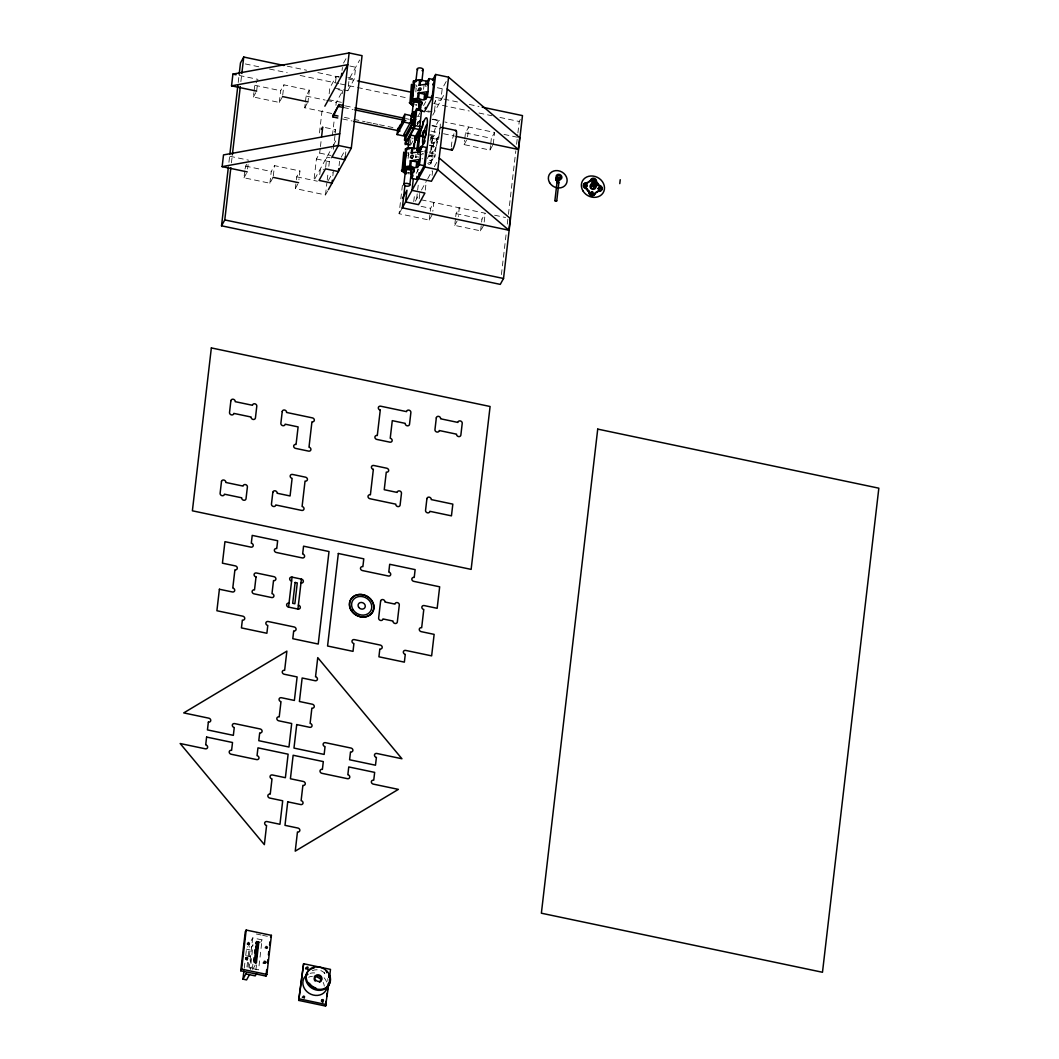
<?xml version="1.0" encoding="UTF-8"?>
<svg xmlns="http://www.w3.org/2000/svg" width="1059" height="1059" viewBox="0 0 1059 1059"><rect width="100%" height="100%" fill="white"/><g stroke="black" fill="none" stroke-linecap="round" stroke-linejoin="round"><path stroke-width="0.75" stroke-dasharray="5 3.75" d="M250.189 956.846L246.588 955.721M228.929 162.279L229.684 155.766M238.209 82.47L238.977 75.957M231.418 162.901L232.159 156.48M240.87 81.636L241.823 73.442M273.129 177.356L269.886 183.233L243.98 177.793L244.841 170.459M245 168.99L246.641 163.708M282.541 96.568L279.298 102.445L253.392 97.004L253.895 92.61M254.067 91.14L254.756 85.276L257.35 80.563M247.568 168.977L248.084 164.582M256.635 91.114L257.483 83.793M269.886 183.233L271.25 171.505L274.506 165.628L299.949 170.976L298.916 179.765M279.298 102.445L280.661 90.717L283.905 84.839L309.347 90.174L307.984 101.902M273.301 175.887L274.506 165.628M282.713 95.098L283.905 84.839M327.668 190.991L325.497 194.922L295.329 188.581L296.189 181.248M296.361 179.792L296.692 176.853L299.949 170.976M331.719 113.459L304.74 107.793L305.244 103.398M305.416 101.929L306.104 96.065L309.347 90.174M320.255 148.207L319.686 153.092L316.429 158.969L313.927 180.48L331.891 147.942M319.474 132.918L321.976 111.407L324.147 107.489M320.44 146.579L321.393 138.438M319.752 174.55L320.44 168.685L323.67 169.361M329.164 93.761L329.839 87.897L336.233 76.314L339.462 77.003M325.642 167.375L326.834 157.103L331.679 158.122M335.557 82.178L336.233 76.314M325.497 194.922L326.86 183.194M327.218 180.123L328.105 172.445M328.833 166.303L329.362 161.696L331.957 156.984M332.394 135.631L334.366 118.74M335.928 105.331L336.259 102.405L342.772 90.611L337.927 89.591M342.057 70.397L342.401 67.458M333.373 149.293L335.081 134.639M335.266 133.01L335.65 129.741L322.717 127.027M332.857 175.794L333.373 171.399M342.428 93.549L342.772 90.611M244.258 968.111L245 961.797M245.728 955.496L246.469 949.182L247.912 946.574M339.079 165.694L339.595 161.286M334.869 88.043L347.802 90.756L349.166 79.028L359.663 60.006M246.959 966.96L247.515 962.234M248.243 955.92L249.342 946.455M248.044 967.291L248.6 962.565M249.328 956.251L250.07 949.936L252.955 944.707L250.361 969.462L253.247 964.233M252.691 937.903L249.196 967.873L258.555 969.845L262.05 939.876L252.691 937.903L251.195 940.604M345.247 156.825L346.094 149.504M347.802 90.756L354.302 78.975L355.678 67.246L349.205 65.883M252.333 968.972L252.902 964.153M255.96 969.581L256.503 964.855M432.496 214.183L429.252 220.06L399.084 213.719L402.42 185.1M408.112 158.4L409.237 148.551M415.856 91.934L416.174 88.003A1.602 0.755 6.6 0 1 415.657 87.831M410.283 144.236L410.826 139.536M415.631 157.513L415.988 154.349M423.547 89.38L424.037 85.276M413.738 201.634L414.625 193.956M417.484 171.81L417.842 168.778M416.624 198.827L418.596 181.936M419.205 198.788L419.721 194.393M425.255 190.143L426.115 182.81M432.098 175.41L432.615 171.015M446.183 81.53L442.199 88.757L440.822 100.486L435.977 99.467M429.252 220.06L430.1 212.727M430.272 211.257L430.616 208.332L433.859 202.454L432.84 211.244M483.844 224.971L480.601 230.849L454.695 225.408L455.542 218.075M455.714 216.605L456.058 213.68L459.302 207.789L458.282 216.592M492.607 145.348L489.999 150.06L464.094 144.62L464.61 140.212M464.782 138.755L465.47 132.891L468.713 127.001L467.35 138.729M480.601 230.849L481.448 223.515M481.62 222.059L481.964 219.12L485.207 213.243L419.761 199.489M489.999 150.06L490.516 145.665M490.688 144.196L491.376 138.332L494.619 132.454L444.859 121.997M484.188 222.033L485.207 213.243M493.256 144.17L494.619 132.454M501.41 274.599L506.348 232.252M507.287 224.111L508.241 215.97M508.426 214.342L515.826 150.815M516.58 144.302L517.719 134.519M517.904 132.891L519.241 121.494L520.538 119.138M417.656 124.525L418.345 121.573M250.321 962.049L250.665 959.931L250.228 962.075M253.392 97.004L255.987 92.292M243.98 177.793L247.224 171.902M304.74 107.793L307.335 103.08M343.54 63.077L346.743 57.292M295.329 188.581L298.572 182.704M334.34 132.097L335.65 129.741M333.333 145.321L337.331 138.08M328.303 180.573L332.645 172.71M341.21 157.209L345.538 149.345M423.56 105.635L425.731 101.704M418.384 115.683L419.96 112.823M417.021 123.559L418.239 121.348M417.365 124.618L418.226 123.069M412.957 140.926L410.402 145.533M434.084 103.451L435.686 100.552L434.322 112.28L427.849 110.917M432.721 115.179L444.82 93.258M430.113 140.463L432.403 135.023L430.483 153.158C429.888 158.201 428.921 153.859 427.505 158.546M416.24 173.385L418.411 169.453M399.084 213.719L402.341 207.842M415.327 201.184L419.893 192.923M421.482 190.024L426.274 181.341M427.73 178.719L432.059 170.856M434.389 166.66L436.785 162.318M464.094 144.62L466.701 139.907M454.695 225.408L457.289 220.696M260.713 942.298L262.05 939.876M252.797 969.395L255.391 964.696M324.292 972.612L324.292 973.698M429.292 152.906L435.514 154.217L435.461 153.025L434.653 157.288L437.526 136.624L436.493 140.437L437.486 137.273L429.702 135.631M430.947 163.907C433.383 150.96 431.45 168.778 427.77 163.245M429.676 145.109L432.8 145.771L432.972 146.936L433.859 142.661L430.828 162.715L427.717 162.053M426.221 86.547L425.533 86.428M418.331 154.31L417.643 154.177M437.341 87.738L442.199 88.757M347.842 77.611L354.302 78.975M287.241 66.174L306.58 70.238M317.859 72.608L338.801 77.016M348.464 79.041L358.141 81.08M435.474 97.322L459.646 102.405M469.309 104.431L478.986 106.469M245.317 63.937L261.441 67.326M269.489 69.02L287.214 72.74M300.107 75.441L338.774 83.568M340.389 83.913L408.059 98.13M433.846 103.544L469.283 110.996M478.959 113.022L491.853 115.735M499.901 117.43L519.241 121.494M426.062 111.447L429.292 112.135M239.188 75.441L257.999 79.385M432.827 119.124L439.286 120.474M414.691 115.656L419.457 116.649M432.151 119.323L440.094 120.991M504.018 134.427L518.129 137.392M328.475 99.625L341.408 102.339M254.756 85.276L280.661 90.717M306.104 96.065L325.153 100.062M326.741 100.406L336.259 102.405M345.366 105.9L353.349 107.568M405.597 118.555L409.211 119.31M432.032 125.412L441.603 127.424M432.085 125.875L440.028 127.543L438.651 139.272L430.722 137.604M465.47 132.891L491.376 138.332M343.553 107.515L353.124 109.527M430.934 131.078L438.77 132.732M443.496 133.725L454.629 136.055M429.65 134.44L437.433 136.082M344.387 117.364L352.369 119.045M353.958 119.376L365.13 121.719M366.732 122.063L371.524 123.069M373.112 123.4L377.904 124.406M379.493 124.737L395.457 128.099M342.56 118.979L352.144 120.991M430.563 138.001L436.401 139.232L433.872 143.812L430.378 143.071M430.709 141.959L433.819 142.621M429.57 145.427L437.539 147.108M429.451 151.874L432.681 152.549M418.398 150.616L427.254 152.483M422.131 153.595L423.931 153.965M428.591 154.945L434.428 156.176L431.9 160.743L427.24 159.763M417.365 153.767L426.698 155.726M428.26 156.057L434.481 157.367M415.684 156.467L418.914 157.142M415.565 157.314L416.73 157.566M422.025 158.678L422.832 158.85M319.686 153.092L330.99 155.474M316.429 158.969L329.362 161.696M229.79 156.229L248.6 160.187M494.619 215.215L505.593 217.519M245.344 166.064L271.25 171.505M296.692 176.853L317.329 181.195M421.085 206.333L430.616 208.332M456.058 213.68L481.964 219.12M256.318 933.998L261.057 934.991M262.632 935.322L267.358 936.315M246.469 949.182L250.07 949.936M409.078 172.749A5.586 2.634 6.6 0 1 407.847 172.63M409.131 154.23A5.586 2.634 6.6 0 1 407.556 153.74M408.258 155.792A1.602 0.755 6.6 0 1 407.728 155.554M417.021 86.467A5.586 2.634 6.6 0 1 415.816 86.123M415.737 104.867A5.586 2.634 6.6 0 0 416.968 104.987A2.978 1.403 6.6 0 1 415.565 104.907M408.986 152.853A5.586 2.634 6.6 0 1 407.583 152.377M409.145 173.795A5.586 2.634 6.6 0 1 407.556 173.636M409.105 172.538A2.978 1.403 6.6 0 1 407.702 172.405M416.849 85.369A5.586 2.634 6.6 0 1 415.432 84.879M413.089 138.266A2.978 1.403 6.6 0 1 411.686 138.147M451.319 146.949A10.047 1.681 -78.1 0 1 453.993 133.738M310.102 973.367A12.549 10.855 28.9 0 1 314.669 972.943M324.133 977.801A12.549 10.855 28.9 0 1 326.582 982.024M312.299 970.706A10.391 9.002 28.9 0 1 326.768 975.895M327.734 978.622A10.391 9.002 28.9 0 1 327.827 981.216M308.685 977.245A10.391 9.002 28.9 0 1 312.445 976.305M323.167 982.421A10.391 9.002 28.9 0 1 324.253 986.048M436.282 146.063A16.375 2.74 -78.1 0 0 439.551 120.58A16.375 2.74 -78.1 0 0 432.112 142.899A16.375 2.74 -78.1 0 0 436.282 146.063"/><path stroke-width="1.5" d="M416.889 149.782L416.703 149.094M417.723 136.399L417.776 134.943M248.878 945.118L248.296 944.059M419.907 122.076L419.907 120.779M417.723 136.399L418.848 132.441M432.827 84.151L432.827 84.839L433.184 84.204M247.224 171.902L222.152 166.634L223.515 154.905L339.727 133.738M256.635 91.114L231.55 85.845L232.914 74.117L349.139 52.95L362.059 55.664L351.297 148.181L328.383 189.68M482.202 107.144L522.484 115.603L503.528 278.491L500.272 284.381L221.53 225.805L228.36 167.163M229.869 154.137L237.838 85.726M239.162 74.315L240.486 62.918L243.742 57.04L284.024 65.499M221.53 225.805L224.773 219.915L230.849 167.719M232.345 154.879L240.3 86.56M241.823 73.442L243.742 57.04M321.579 136.81L322.717 127.027L321.42 129.383M337.781 117.973L332.989 116.967L333.214 115.021L338.986 104.55L343.778 105.556M341.382 76.261L341.726 73.323M332.989 116.967L338.986 104.55M332.341 180.202L331.997 183.128L319.077 180.414L325.47 168.831L338.39 171.558L338.734 168.619M240.737 970.772L245.291 931.682L246.191 930.054L271.408 935.349L266.855 974.439L265.955 976.067L240.737 970.772L241.637 969.144L246.191 930.054M349.139 52.95L338.364 145.467L331.97 157.05L344.903 159.763L345.247 156.825M249.461 974.677L246.575 979.906L242.974 979.151L243.888 971.262M298.373 605.166A2.237 1.933 28.9 0 1 300.306 607.575A2.237 1.933 28.9 0 1 297.923 609.071L288.564 607.111L292.059 577.142L301.418 579.101A2.237 1.933 28.9 0 1 303.337 581.51A2.237 1.933 28.9 0 1 300.955 583.019M253.71 960.87L254.081 957.654M254.637 952.848L255.007 949.645M256.662 941.597L254.239 962.446L256.384 962.896L258.82 942.047L256.662 941.597L255.762 943.225L257.919 943.675L255.669 962.922M297.923 609.071L301.418 579.101M265.955 976.067L266.709 969.554M267.477 963.041L267.848 959.785M268.417 954.9L268.801 951.644M269.555 945.118L269.939 941.861M397.085 134.559L403.969 122.103L411.858 123.757L404.988 136.214L397.085 134.559L397.813 128.298M398.21 128.668L397.985 130.628L403.982 118.211L401.824 122.129M328.992 982.196L325.576 1006.05L298.704 1000.398L303.615 963.743L330.487 969.395L329.561 977.391M298.704 1000.398L303.615 963.743M403.969 122.103L404.869 114.279L412.772 115.947L413.235 112.029L415.38 112.492C417.127 113.273 410.429 126.828 412.11 122.235M406.1 135.115L403.704 134.612L410.574 122.156L414.175 122.91L413.566 128.126L406.696 140.582L404.538 140.119L404.988 136.214M406.074 174.02A1.602 0.755 6.6 0 1 405.438 173.676L402.023 171.068L403.744 152.152L404.935 152.35L402.804 170.592L403.519 170.737A5.586 2.634 6.6 0 0 406.193 172.26M414.148 113.194L416.849 108.428L414.665 127.477L405.226 144.633L405.796 138.477M413.341 105.926L409.912 103.305L411.461 84.429L413.539 84.733L413.129 88.162M413.685 104.364A5.586 2.634 6.6 0 1 411.408 102.988L410.693 102.829L412.825 84.588M403.519 170.737L404.048 166.184M404.578 161.617L405.12 157.063M411.938 98.421L412.467 93.854M410.296 172.736A5.586 2.634 6.6 0 0 413.473 169.281A5.586 2.634 6.6 0 0 405.24 167.626L403.28 167.097L404.379 166.806L406.497 148.564L411.911 147.77A1.602 0.755 6.6 0 1 412.811 147.823L419.232 149.107L421.283 146.394L426.314 147.453L424.182 165.694L416.611 179.421L411.58 178.362L412.03 174.444M418.967 104.894A5.586 2.634 6.6 0 0 421.151 101.333A5.586 2.634 6.6 0 0 413.129 99.877L411.17 99.347L412.269 99.056L414.387 80.802L419.801 80.007M404.525 167.481L406.643 149.24L405.412 148.816L406.497 148.564M412.414 99.718L414.532 81.477L413.301 81.053L414.387 80.802M405.24 167.626L405.372 166.488M410.574 122.156L411.183 116.94L414.784 117.695M413.129 99.877L413.262 98.739M403.876 184.425L405.729 168.447M407.967 149.266L409.462 136.479M411.925 115.338L413.592 100.949M415.83 81.768L417.312 68.981M404.538 140.119L411.408 127.676L411.858 123.757M404.948 185.365L402.341 207.842L508.929 230.24L510.292 218.511L439.181 157.976M410.27 160.809A1.602 0.755 6.6 0 1 411.17 160.796L417.974 162.12L419.761 159.419L410.283 160.822L409.674 166.025L404.379 166.806M411.316 152.986L411.792 147.783M412.269 99.056L417.564 98.275L418.159 93.06L427.651 91.656L425.744 94.383L419.192 93.099A1.602 0.755 6.6 0 0 418.265 93.007L418.159 93.06M420.727 110.864L424.5 111.658L432.072 97.931L434.19 79.69L429.173 78.631L427.121 81.358L420.701 80.06L420.026 85.263A1.602 0.755 6.6 0 0 419.073 85.236L419.682 80.021M421.283 146.394C418.609 153.025 423.904 173.504 410.693 166.064L411.302 160.862M412.811 147.823L412.203 153.039A1.602 0.755 6.6 0 0 411.289 152.946M427.704 84.032L429.173 78.631C426.499 85.276 431.794 105.741 418.583 98.315L419.192 93.099M413.579 146.46L413.937 143.389M409.793 185.14A2.978 1.403 6.6 0 0 405.518 183.392A2.978 1.403 6.6 0 0 405.187 185.815A2.978 1.403 6.6 0 0 409.793 185.14L411.461 170.751M414.069 148.379L415.366 137.193M418.57 109.646L419.51 101.664M421.919 80.881L423.229 69.695M419.616 109.302L419.92 106.694M413.937 171.187L414.201 168.91M421.813 103.438L421.945 102.299M413.354 178.627L411.991 190.355L424.911 193.069L418.517 204.652L405.597 201.938L406.96 190.21L402.619 198.059M416.836 150.285L418.808 133.355M414.532 138.08L419.735 128.351L421.535 109.977M417.564 150.444L419.51 132.349L419.06 132.865M416.134 167.216L416.73 162.001M417.802 152.88L418.252 148.975M424.024 99.453L424.619 94.238M425.692 85.117L426.142 81.212M416.611 179.421L416.955 176.376M417.921 166.859L418.53 161.643M419.589 152.522L420.052 148.617M425.811 99.096L426.42 93.894M427.479 84.773L427.942 80.855M419.179 172.696L418.49 178.561L431.423 181.274L437.817 169.705L448.579 77.188L435.659 74.474L432.456 80.259M325.576 1006.05L326.132 1001.258M326.702 996.453L327.072 993.263M327.443 990.059L328.184 983.665M328.925 977.258L329.296 974.068M401.983 208.477L424.884 166.991L435.659 74.474M456.217 136.399L518.328 149.451L519.691 137.723L448.579 77.188M554.89 200.641L557.021 182.4L557.961 182.095L558.861 182.625L556.73 200.906L554.89 200.707L556.73 200.813M619.78 183.631L620.23 179.726M414.585 142.475C415.949 137.299 415.935 140.238 418.504 135.089M411.911 123.321L412.229 120.647L411.488 123.4M422.356 134.122C421.561 144.17 426.022 124.088 422.594 133.01M420.78 106.456L420.701 108.375M425.427 107.475L425.321 108.706M412.481 174.298L412.944 175.82L411.58 178.362M425.784 107.621L425.4 108.72M412.083 122.275L413.235 119.349L412.838 123.374M420.397 106.43L420.397 107.634L419.616 107.422M322.889 1002.33L321.367 1000.993M414.771 141.959L415.141 138.689L414.612 139.576M558.848 182.691L557.021 182.505M413.539 124.049L414.148 118.846L411.382 123.599M425.228 152.152L425.188 150.828M431.556 96.104L431.543 97.6M425.228 131.819C427.412 127.887 425.241 139.987 424.235 137.193M412.441 124.552L412.004 125.161L411.819 124.472M417.776 90.531L419.721 90.531M427.902 83.767L428.365 81.649M426.38 96.793L426.764 94.582L426.287 96.806M422.925 134.678L423.203 132.905L422.845 134.692M305.522 968.853L306.726 968.389L307.6 969.475M324.861 106.178L347.776 64.678L231.55 85.845M402.579 118.436L404.869 114.279M398.925 127.358L400.368 124.75M410.945 116.186L413.235 112.029M410.482 120.091L412.772 115.947M413.089 116.636L415.38 112.492M422.673 122.275L423.415 121.375L422.594 126.445L415.207 139.881L416.73 140.212M560.449 177.29L558.49 180.732L556.438 180.308L557.881 177.687L559.933 178.124M586.09 183.313L586.461 182.664A2.237 1.933 28.9 0 0 588.063 182.174A6.698 5.798 28.9 0 1 589.744 181.102A2.237 1.933 28.9 0 0 590.803 179.924A2.978 2.581 28.9 0 1 596.508 181.115A2.237 1.933 28.9 0 0 597.236 182.678A6.698 5.798 28.9 0 1 598.6 184.385A2.237 1.933 28.9 0 0 600.016 185.51A2.978 2.581 28.9 0 1 599.42 190.686L599.063 191.348A2.237 1.933 28.9 0 0 597.448 191.838A6.698 5.798 28.9 0 1 595.767 192.897A2.237 1.933 28.9 0 0 594.721 194.075A2.978 2.581 28.9 0 1 589.003 192.884A2.237 1.933 28.9 0 0 588.274 191.322A6.698 5.798 28.9 0 1 586.911 189.614A2.237 1.933 28.9 0 0 585.495 188.489A2.978 2.581 28.9 0 1 586.09 183.313A2.237 1.933 28.9 0 0 587.705 182.823A6.698 5.798 28.9 0 1 589.386 181.764A2.237 1.933 28.9 0 0 590.432 180.573L590.803 179.924M585.495 188.489L585.852 187.84A2.978 2.581 28.9 0 1 586.461 182.664M586.911 189.614L587.268 188.965A2.237 1.933 28.9 0 0 585.852 187.84M588.274 191.322L588.632 190.66A6.698 5.798 28.9 0 1 587.268 188.965M589.003 192.884L589.36 192.222A2.237 1.933 28.9 0 0 588.632 190.66M599.063 191.348A2.978 2.581 28.9 0 0 599.659 186.159A2.237 1.933 28.9 0 1 598.242 185.034A6.698 5.798 28.9 0 0 596.879 183.339A2.237 1.933 28.9 0 1 596.151 181.777L596.508 181.115M594.721 194.075L595.079 193.426A2.237 1.933 28.9 0 1 596.124 192.235A6.698 5.798 28.9 0 0 597.806 191.176A2.237 1.933 28.9 0 1 599.42 190.686M255.881 947.368L258.82 942.047M242.974 979.151L246.218 973.274M270.508 936.977L271.408 935.349M256.556 973.473L255.219 975.895L245.86 973.923M428.286 81.556L427.796 83.78M413.817 119.19L415.697 119.588M418.874 162.345L418.398 164.569L418.94 162.398M263.188 963.015L264.935 963.134M302.344 997.287C307.904 997.962 300.981 993.713 304.264 998.147M326.688 972.639L326.913 971.355L325.709 970.799M410.376 157.328L412.097 158.307M265.24 947.779C270.839 948.56 263.572 944.099 266.802 948.334M247.303 943.953C252.135 945.396 246.932 939.968 248.203 944.085M245.556 958.938L247.144 960.01M222.152 166.634L338.364 145.467L351.297 148.181M419.073 85.236L428.564 83.846L427.571 81.517M411.249 152.986L420.675 151.596M417.564 98.275L417.683 98.249A1.602 0.755 6.6 0 1 418.583 98.302M409.793 166.011L409.727 166.025A1.602 0.755 6.6 0 1 410.693 166.064M414.532 81.477L415.247 81.636M358.141 81.08L411.302 92.252M427.042 96.872L432.072 97.931M410.693 102.829L409.303 102.697L409.912 103.305M416.505 108.918L420.277 109.712M416.822 109.884L421.839 110.943M232.914 74.117L236.051 74.779M354.95 107.912L404.419 118.304M441.603 127.424L455.966 130.442M338.761 106.509L343.553 107.515M354.725 109.858L405.796 120.594M282.541 96.568L307.984 101.902M413.447 125.121L414.704 125.386M414.996 125.531L420.026 126.577M411.408 127.676L413.566 128.126M414.228 128.457L419.258 129.516M333.214 115.021L338.006 116.027M353.732 121.335L400.011 131.051M417.736 135.314L421.23 136.042M440.743 147.783L451.915 150.126M405.253 143.177L407.768 143.706M405.571 144.143L409.343 144.937M406.643 149.24L407.358 149.385M419.152 164.635L424.182 165.694M424.884 166.991L437.817 169.705L508.929 230.24M402.804 170.592L401.44 170.42L402.023 171.068M273.129 177.356L298.572 182.704M224.773 219.915L503.528 278.491M241.637 969.144L266.855 974.439M299.512 998.928L326.397 1004.581M411.739 175.172L412.401 175.331M264.393 962.79C268.999 962.962 262.169 959.123 264.591 962.909M447.216 88.916L518.328 149.451M419.788 79.981A1.602 0.755 6.6 0 1 420.701 80.06M406.06 151.45A5.586 2.634 6.6 0 1 407.265 148.154A5.586 2.634 6.6 0 1 414.493 148.856M406.113 173.305A5.586 2.634 6.6 0 1 404.167 169.003A5.586 2.634 6.6 0 1 412.997 170.009A5.586 2.634 6.6 0 1 410.243 173.769M406.047 171.73A2.978 1.403 6.6 0 1 406.563 169.824A2.978 1.403 6.6 0 1 410.667 170.38A2.978 1.403 6.6 0 1 410.429 172.326M413.5 105.648A5.586 2.634 6.6 0 1 412.136 101.465A5.586 2.634 6.6 0 1 420.741 102.419A5.586 2.634 6.6 0 1 418.623 106.218M413.645 83.687A5.586 2.634 6.6 0 1 414.929 80.722A5.586 2.634 6.6 0 1 421.456 80.974M413.738 104.1A2.978 1.403 6.6 0 1 414.426 102.339A2.978 1.403 6.6 0 1 418.318 102.763A2.978 1.403 6.6 0 1 418.689 104.642M410.455 137.723A2.978 1.403 6.6 0 1 410.19 135.698A2.978 1.403 6.6 0 1 414.373 135.949A2.978 1.403 6.6 0 1 414.638 137.974M417.723 69.841A2.978 1.403 6.6 0 1 418.662 68.001A2.978 1.403 6.6 0 1 422.7 68.756A2.978 1.403 6.6 0 1 422.051 70.635M593.755 188.237A1.483 1.284 28.9 0 1 591.677 188.264A1.483 1.284 28.9 0 1 591.491 186.331M592.378 184.001A2.978 2.581 28.9 0 1 595.767 187.522A2.978 2.581 28.9 0 1 591.319 188.687A2.978 2.581 28.9 0 1 591.359 184.279M595.079 193.426A2.978 2.581 28.9 0 1 589.36 192.222M590.432 180.573A2.978 2.581 28.9 0 1 596.151 181.777M558.583 178.786A1.483 1.284 28.9 0 1 558.278 180.837A1.483 1.284 28.9 0 1 556.16 179.778A1.483 1.284 28.9 0 1 557.59 178.283M559.404 178.362A2.105 1.827 28.9 0 1 558.662 181.063A2.105 1.827 28.9 0 1 555.79 179.606A2.105 1.827 28.9 0 1 557.484 177.382M288.564 607.111A2.237 1.933 28.9 0 1 286.632 604.702A2.237 1.933 28.9 0 1 289.014 603.206M291.596 581.047A2.237 1.933 28.9 0 1 289.676 578.638A2.237 1.933 28.9 0 1 292.059 577.142M425.149 140.807A10.047 1.681 -78.1 0 1 422.872 143.852A10.047 1.681 -78.1 0 1 423.004 136.995M423.732 133.13A10.047 1.681 -78.1 0 1 427.24 124.406M455.383 130.839A10.047 1.681 -78.1 0 1 455.396 141.496A10.047 1.681 -78.1 0 1 451.333 148.79M328.939 975.855A12.549 10.855 28.9 0 1 322.32 989.993A12.549 10.855 28.9 0 1 306.355 981.614A12.549 10.855 28.9 0 1 314.046 968.032M327.152 986.247A12.549 10.855 28.9 0 1 309.082 993.276A12.549 10.855 28.9 0 1 307.944 974.254M315.834 987.981A10.391 9.002 28.9 0 1 309.334 983.202M314.338 976.385A10.391 9.002 28.9 0 1 321.34 979.893M315.238 981.163A3.72 3.217 28.9 0 1 315.516 976.266A3.72 3.217 28.9 0 1 320.824 977.642A3.72 3.217 28.9 0 1 319.434 982.249M419.88 151.199L420.449 149.332L419.88 151.199M245.873 958.011C247.396 961.916 248.997 955.35 245.873 958.011M306.25 967.648C307.944 971.447 309.307 964.881 306.25 967.648M321.592 1000.239C323.273 1004.038 324.676 997.472 321.592 1000.239M585.031 185.749C586.686 189.561 588.155 182.955 585.031 185.749M585.402 185.087C587.427 188.886 588.01 182.148 585.428 185.113M590.816 192.963C593.318 197.146 593.768 188.462 590.829 192.884M591.174 192.314L592.974 193.413L591.187 192.222M592.18 181.235C593.742 185.007 595.37 178.627 592.193 181.155M592.537 180.586C594.086 184.345 595.793 177.991 592.55 180.493M597.964 188.462C598.56 191.851 602.505 187.019 599.01 187.059C597.435 190.686 602.068 186.966 597.964 188.462M211.35 347.921L192.381 510.809L471.136 569.385L490.092 406.497L211.35 347.921M221.49 481.541L220.113 493.269A2.237 1.933 28.9 0 0 222.046 495.678A2.237 1.933 28.9 0 0 224.429 494.182L241.717 497.809A2.237 1.933 28.9 0 0 243.636 500.219A2.237 1.933 28.9 0 0 246.019 498.723L247.396 486.994A2.237 1.933 28.9 0 0 245.463 484.585A2.237 1.933 28.9 0 0 243.08 486.081L225.792 482.454A2.237 1.933 28.9 0 0 223.859 480.045A2.237 1.933 28.9 0 0 221.49 481.541M230.888 400.752L229.525 412.481A2.237 1.933 28.9 0 0 231.444 414.89A2.237 1.933 28.9 0 0 233.827 413.394L251.115 417.021A2.237 1.933 28.9 0 0 253.048 419.43A2.237 1.933 28.9 0 0 255.431 417.921L256.794 406.206A2.237 1.933 28.9 0 0 254.862 403.797A2.237 1.933 28.9 0 0 252.492 405.293L235.204 401.665A2.237 1.933 28.9 0 0 233.271 399.256A2.237 1.933 28.9 0 0 230.888 400.752M219.398 589.241L216.896 610.739L242.802 616.179A2.237 1.933 28.9 0 1 244.735 618.588A2.237 1.933 28.9 0 1 242.352 620.097L241.439 627.908L266.881 633.256L267.795 625.445A2.237 1.933 28.9 0 1 265.862 623.036A2.237 1.933 28.9 0 1 268.245 621.527L294.15 626.968A2.237 1.933 28.9 0 1 296.083 629.377A2.237 1.933 28.9 0 1 293.7 630.886L292.787 638.696L318.23 644.044L329.005 551.527L303.562 546.179L302.649 554.003A2.237 1.933 28.9 0 1 304.582 556.412A2.237 1.933 28.9 0 1 302.199 557.908L276.293 552.467A2.237 1.933 28.9 0 1 274.36 550.058A2.237 1.933 28.9 0 1 276.743 548.562L277.657 540.739L252.214 535.391L251.301 543.214A2.237 1.933 28.9 0 1 253.233 545.623A2.237 1.933 28.9 0 1 250.851 547.119L224.945 541.678L222.43 563.176L235.363 565.89A2.237 1.933 28.9 0 1 237.295 568.299A2.237 1.933 28.9 0 1 234.913 569.808L232.781 588.049A2.237 1.933 28.9 0 1 234.714 590.459A2.237 1.933 28.9 0 1 232.331 591.955L219.398 589.241M206.611 737.064L205.698 744.887A2.237 1.933 28.9 0 1 207.63 747.297A2.237 1.933 28.9 0 1 205.247 748.792L180.162 743.524L264.353 844.645L266.577 825.477A2.237 1.933 28.9 0 1 264.657 823.068A2.237 1.933 28.9 0 1 267.04 821.572L279.96 824.286L282.7 800.776L269.767 798.062A2.237 1.933 28.9 0 1 267.848 795.653A2.237 1.933 28.9 0 1 270.23 794.157L272.004 778.894A2.237 1.933 28.9 0 1 270.071 776.485A2.237 1.933 28.9 0 1 272.454 774.976L285.387 777.703L288.127 754.193L257.959 747.853L257.046 755.676A2.237 1.933 28.9 0 1 258.978 758.085A2.237 1.933 28.9 0 1 256.596 759.581L231.153 754.233A2.237 1.933 28.9 0 1 229.221 751.837A2.237 1.933 28.9 0 1 231.603 750.328L232.517 742.505L206.611 737.064M208.358 722.079L207.445 729.903L233.351 735.343L234.264 727.52A2.237 1.933 28.9 0 1 232.331 725.124A2.237 1.933 28.9 0 1 234.714 723.615L260.157 728.963A2.237 1.933 28.9 0 1 262.089 731.372A2.237 1.933 28.9 0 1 259.707 732.868L258.793 740.691L288.961 747.032L291.688 723.522L278.769 720.808A2.237 1.933 28.9 0 1 276.836 718.399A2.237 1.933 28.9 0 1 279.219 716.903L280.992 701.64A2.237 1.933 28.9 0 1 279.073 699.231A2.237 1.933 28.9 0 1 281.456 697.722L294.376 700.449L297.116 676.939L284.183 674.226A2.237 1.933 28.9 0 1 282.263 671.816A2.237 1.933 28.9 0 1 284.646 670.321L286.87 651.139L183.723 712.906L208.808 718.174A2.237 1.933 28.9 0 1 210.741 720.583A2.237 1.933 28.9 0 1 208.358 722.079M256.026 576.917L254.504 589.942A2.237 1.933 28.9 0 0 252.121 591.438A2.237 1.933 28.9 0 0 254.054 593.847L271.541 597.528A2.237 1.933 28.9 0 0 273.924 596.018A2.237 1.933 28.9 0 0 271.991 593.622L273.513 580.584A2.237 1.933 28.9 0 0 275.896 579.088A2.237 1.933 28.9 0 0 273.963 576.678L256.477 572.998A2.237 1.933 28.9 0 0 254.094 574.507A2.237 1.933 28.9 0 0 256.026 576.917M272.838 492.342L271.461 504.058A2.237 1.933 28.9 0 0 273.394 506.467A2.237 1.933 28.9 0 0 275.777 504.971L301.63 510.398A2.237 1.933 28.9 0 0 304.012 508.902A2.237 1.933 28.9 0 0 302.093 506.493L305.045 481.077A2.237 1.933 28.9 0 0 307.428 479.581A2.237 1.933 28.9 0 0 305.495 477.172L292.575 474.458A2.237 1.933 28.9 0 0 290.192 475.954A2.237 1.933 28.9 0 0 292.112 478.364L290.073 495.956L277.14 493.242A2.237 1.933 28.9 0 0 275.221 490.833A2.237 1.933 28.9 0 0 272.838 492.342M282.237 411.541L280.873 423.269A2.237 1.933 28.9 0 0 282.806 425.678A2.237 1.933 28.9 0 0 285.175 424.182L298.108 426.896L296.057 444.489A2.237 1.933 28.9 0 0 293.674 445.985A2.237 1.933 28.9 0 0 295.607 448.394L308.54 451.108A2.237 1.933 28.9 0 0 310.909 449.612A2.237 1.933 28.9 0 0 308.99 447.202L311.942 421.8A2.237 1.933 28.9 0 0 314.324 420.291A2.237 1.933 28.9 0 0 312.405 417.881L286.552 412.454A2.237 1.933 28.9 0 0 284.619 410.045A2.237 1.933 28.9 0 0 282.237 411.541M295.13 582.463L292.694 603.312L294.852 603.762L297.275 582.913L295.13 582.463M287.73 801.835L284.99 825.345L297.923 828.059A2.237 1.933 28.9 0 1 299.843 830.468A2.237 1.933 28.9 0 1 297.46 831.964L295.236 851.132L398.369 789.379L373.298 784.11A2.237 1.933 28.9 0 1 371.365 781.701A2.237 1.933 28.9 0 1 373.748 780.192L374.661 772.382L348.755 766.941L347.842 774.751A2.237 1.933 28.9 0 1 349.774 777.16A2.237 1.933 28.9 0 1 347.392 778.669L321.949 773.322A2.237 1.933 28.9 0 1 320.017 770.912A2.237 1.933 28.9 0 1 322.399 769.403L323.313 761.593L293.144 755.252L290.418 778.749L303.337 781.476A2.237 1.933 28.9 0 1 305.27 783.872A2.237 1.933 28.9 0 1 302.887 785.381L301.113 800.644A2.237 1.933 28.9 0 1 303.033 803.053A2.237 1.933 28.9 0 1 300.65 804.549L287.73 801.835M296.719 724.581L293.978 748.091L324.147 754.418L325.06 746.608A2.237 1.933 28.9 0 1 323.127 744.199A2.237 1.933 28.9 0 1 325.51 742.69L350.953 748.038A2.237 1.933 28.9 0 1 352.885 750.447A2.237 1.933 28.9 0 1 350.503 751.956L349.589 759.766L375.495 765.207L376.408 757.397A2.237 1.933 28.9 0 1 374.476 754.988A2.237 1.933 28.9 0 1 376.858 753.479L401.943 758.76L317.753 657.626L315.529 676.807A2.237 1.933 28.9 0 1 317.448 679.216A2.237 1.933 28.9 0 1 315.066 680.712L302.146 677.998L299.406 701.495L312.339 704.222A2.237 1.933 28.9 0 1 314.258 706.618A2.237 1.933 28.9 0 1 311.875 708.127L310.102 723.39A2.237 1.933 28.9 0 1 312.034 725.799A2.237 1.933 28.9 0 1 309.652 727.295L296.719 724.581M338.337 553.486L327.575 646.016L353.018 651.351L353.918 643.541A2.237 1.933 28.9 0 1 351.998 641.132A2.237 1.933 28.9 0 1 354.381 639.623L380.287 645.077A2.237 1.933 28.9 0 1 382.206 647.486A2.237 1.933 28.9 0 1 379.824 648.982L378.923 656.805L404.366 662.14L405.279 654.33A2.237 1.933 28.9 0 1 403.347 651.92A2.237 1.933 28.9 0 1 405.729 650.425L431.635 655.865L434.137 634.367L421.204 631.641A2.237 1.933 28.9 0 1 419.285 629.231A2.237 1.933 28.9 0 1 421.667 627.735L423.785 609.494A2.237 1.933 28.9 0 1 421.866 607.085A2.237 1.933 28.9 0 1 424.249 605.589L437.168 608.303L439.67 586.805L413.765 581.351A2.237 1.933 28.9 0 1 411.845 578.942A2.237 1.933 28.9 0 1 414.228 577.446L415.128 569.623L389.686 564.288L388.785 572.098A2.237 1.933 28.9 0 1 390.705 574.507A2.237 1.933 28.9 0 1 388.322 576.003L362.416 570.563A2.237 1.933 28.9 0 1 360.497 568.154A2.237 1.933 28.9 0 1 362.88 566.658L363.78 558.834L338.337 553.486M373.35 469.402L370.398 494.818A2.237 1.933 28.9 0 0 368.016 496.314A2.237 1.933 28.9 0 0 369.948 498.723L395.801 504.163A2.237 1.933 28.9 0 0 397.721 506.559A2.237 1.933 28.9 0 0 400.103 505.064L401.467 493.335A2.237 1.933 28.9 0 0 399.547 490.926A2.237 1.933 28.9 0 0 397.165 492.435L384.232 489.708L386.283 472.129A2.237 1.933 28.9 0 0 388.666 470.62A2.237 1.933 28.9 0 0 386.734 468.21L373.814 465.497A2.237 1.933 28.9 0 0 371.431 466.993A2.237 1.933 28.9 0 0 373.35 469.402M380.26 410.111L377.295 435.527A2.237 1.933 28.9 0 0 374.912 437.023A2.237 1.933 28.9 0 0 376.845 439.432L389.778 442.146A2.237 1.933 28.9 0 0 392.161 440.65A2.237 1.933 28.9 0 0 390.228 438.241L392.28 420.648L405.2 423.362A2.237 1.933 28.9 0 0 407.133 425.771A2.237 1.933 28.9 0 0 409.515 424.275L410.879 412.547A2.237 1.933 28.9 0 0 408.946 410.137A2.237 1.933 28.9 0 0 406.563 411.633L380.711 406.206A2.237 1.933 28.9 0 0 378.328 407.715A2.237 1.933 28.9 0 0 380.26 410.111M380.618 601.088L378.645 618.032A2.237 1.933 28.9 0 0 380.578 620.442A2.237 1.933 28.9 0 0 382.961 618.933L393.008 621.051A2.237 1.933 28.9 0 0 394.941 623.46A2.237 1.933 28.9 0 0 397.324 621.951L399.296 605.02A2.237 1.933 28.9 0 0 397.363 602.611A2.237 1.933 28.9 0 0 394.981 604.107L384.933 602.002A2.237 1.933 28.9 0 0 383.001 599.593A2.237 1.933 28.9 0 0 380.618 601.088M426.909 498.683L425.546 510.412A2.237 1.933 28.9 0 0 427.479 512.821A2.237 1.933 28.9 0 0 429.861 511.312L451.452 515.852L452.828 504.124L431.225 499.583A2.237 1.933 28.9 0 0 429.292 497.174A2.237 1.933 28.9 0 0 426.909 498.683M436.321 417.895L434.958 429.623A2.237 1.933 28.9 0 0 436.877 432.032A2.237 1.933 28.9 0 0 439.26 430.523L456.548 434.164A2.237 1.933 28.9 0 0 458.481 436.56A2.237 1.933 28.9 0 0 460.864 435.064L462.227 423.335A2.237 1.933 28.9 0 0 460.294 420.926A2.237 1.933 28.9 0 0 457.912 422.435L440.623 418.795A2.237 1.933 28.9 0 0 438.704 416.386A2.237 1.933 28.9 0 0 436.321 417.895M597.726 429.107L541.374 913.202L822.486 972.268L878.838 488.186L597.726 429.107M412.097 157.672A1.456 1.125 -43.6 0 0 413.05 155.474A1.456 1.125 -43.6 0 0 410.786 156.242A1.456 1.125 -43.6 0 0 412.097 157.672M419.92 90.452A1.456 1.125 -43.6 0 0 420.873 88.241A1.456 1.125 -43.6 0 0 418.623 89.009A1.456 1.125 -43.6 0 0 419.92 90.452M591.703 185.431A2.978 2.581 28.9 0 0 596.707 186A2.978 2.581 28.9 0 0 594.205 181.738A2.978 2.581 28.9 0 0 591.703 185.431M592.947 184.915A1.483 1.284 28.9 0 0 595.449 185.193A1.483 1.284 28.9 0 0 594.205 183.061A1.483 1.284 28.9 0 0 592.947 184.915M582.887 190.779A11.914 10.299 28.9 0 0 602.902 193.175A11.914 10.299 28.9 0 0 593.027 176.059A11.914 10.299 28.9 0 0 582.887 190.779M549.581 182.611A9.677 8.366 28.9 0 0 565.837 184.57A9.677 8.366 28.9 0 0 557.815 170.658A9.677 8.366 28.9 0 0 549.581 182.611M556.505 178.031A2.978 2.581 28.9 0 0 561.508 178.6A2.978 2.581 28.9 0 0 559.006 174.338A2.978 2.581 28.9 0 0 556.505 178.031M557.789 177.568A1.483 1.284 28.9 0 0 560.29 177.753A1.483 1.284 28.9 0 0 558.94 175.662A1.483 1.284 28.9 0 0 557.789 177.568M358.67 607.284A3.72 3.217 28.9 0 0 364.918 607.628A3.72 3.217 28.9 0 0 361.463 602.452A3.72 3.217 28.9 0 0 358.67 607.284M351.336 610.514A12.549 10.855 28.9 0 0 372.411 612.274A12.549 10.855 28.9 0 0 361.291 594.562A12.549 10.855 28.9 0 0 351.336 610.514A12.655 10.947 28.9 0 0 372.556 612.248A12.655 10.947 28.9 0 0 361.172 594.456A12.655 10.947 28.9 0 0 351.31 610.659M353.256 609.971A10.418 9.015 28.9 0 0 370.729 610.95A10.418 9.015 28.9 0 0 361.066 596.442A10.418 9.015 28.9 0 0 353.256 609.971M423.362 143.349A16.375 2.74 -78.1 0 0 426.618 117.867A16.375 2.74 -78.1 0 0 419.179 140.185A16.375 2.74 -78.1 0 0 423.362 143.349M307.692 982.342A12.549 10.855 28.9 0 0 328.78 985.055A12.549 10.855 28.9 0 0 318.547 966.96A12.549 10.855 28.9 0 0 307.692 982.342M315.291 979.549A3.72 3.217 28.9 0 0 321.539 980.025A3.72 3.217 28.9 0 0 318.19 974.783A3.72 3.217 28.9 0 0 315.291 979.549"/></g></svg>
